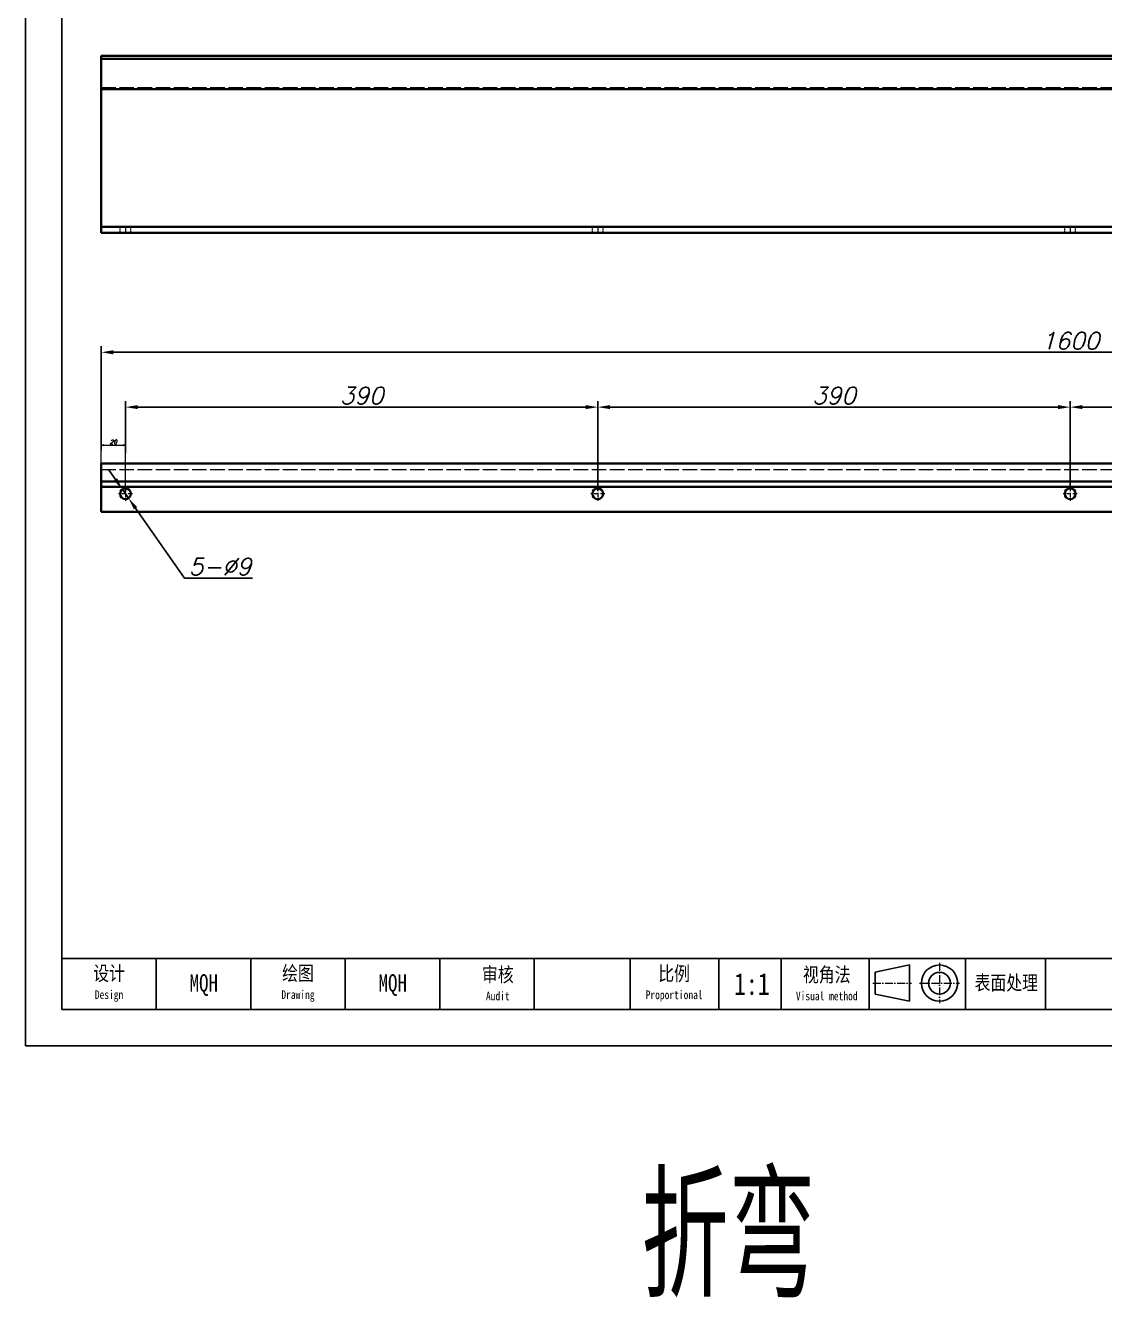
# Model space of a CAD drawing. Header units: millimetres. Extents: x -204818 to -130891, y -1238 to 21140.
# Drawn here: x -204818 to -203927, y 19190 to 20240 of the extents above; entities that cross this region are included whole.
import ezdxf

# ---------------------------------------------------------------- set-up
doc = ezdxf.new("R2010")
doc.units = ezdxf.units.MM
doc.linetypes.add('DASHDOT', pattern=[18.5, 12, -3, 0.5, -3])
doc.linetypes.add('DASHED', pattern=[15, 12, -3])
doc.layers.add('Dim', color=3, linetype='Continuous')
for name, color, linetype, lineweight in [('标注线', 3, 'Continuous', 25), ('细实线', 4, 'Continuous', 25), ('细点划线', 1, 'DASHDOT', 20)]:
    doc.layers.add(name, color=color, linetype=linetype, lineweight=lineweight)
doc.styles.add('DIM_FONT', font='romans.shx', dxfattribs={"oblique": 15})
doc.styles.get("Standard").update_dxf_attribs({"font": 'txt', "bigfont": 'gbcbig.shx'})
doc.styles.add('宋体', font='', dxfattribs={"width": 0.8, "height": 5})
doc.styles.get('宋体').set_extended_font_data('SimSun')
doc.dimstyles.new('KK3.5', dxfattribs={"dimtxt": 3.5, "dimasz": 2, "dimexe": 1, "dimexo": 0, "dimgap": 1, "dimtad": 1, "dimtoh": 1, "dimdec": 1, "dimdsep": 46, "dimtxsty": 'DIM_FONT', "dimblk": 'OPEN30', "dimcen": 0, "dimclrd": 3, "dimclre": 3, "dimclrt": 3, "dimazin": 2, "dimtfac": 1, "dimtdec": 1, "dimtmove": 0, "dimatfit": 3, "dimldrblk": 'OPEN30', "dimfxl": 0, "dimtolj": 1, "dimlwd": 20, "dimlwe": 20, "dimarcsym": 0})
doc.dimstyles.new('幅面 1：4', dxfattribs={"dimscale": 4, "dimtxt": 3.5, "dimasz": 2.5, "dimexe": 1.25, "dimexo": 0.625, "dimtad": 1, "dimtoh": 1, "dimdsep": 46, "dimtxsty": 'DIM_FONT', "dimcen": 2.5, "dimclrd": 256, "dimclre": 256, "dimclrt": 256, "dimazin": 2, "dimtfac": 0.5, "dimtmove": 0, "dimatfit": 3, "dimfxl": 0, "dimlwd": -1, "dimarcsym": 0})

# ---------------------------------------------------------------- blocks, each defined once
blk = doc.blocks.new('BZ-MQH')
for p, q in [((-214275.72, 20874.59), (-214275.72, 20643.59)), ((-214270.22, 20869.09), (-214270.22, 20649.09)), ((-214270.22, 20656.79), (-214107.97, 20656.79)), ((-214255.92, 20649.09), (-214255.92, 20656.79)), ((-214241.62, 20649.09), (-214241.62, 20656.79)), ((-214227.32, 20649.09), (-214227.32, 20656.79)), ((-214213.02, 20649.09), (-214213.02, 20656.79)), ((-214198.72, 20649.09), (-214198.72, 20656.79)), ((-214170.76, 20649.09), (-214170.76, 20656.79)), ((-214161.32, 20649.09), (-214161.32, 20656.79)), ((-214148, 20649.09), (-214148, 20656.79)), ((-214121.3, 20656.79), (-214121.3, 20649.09)), ((-214270.22, 20649.09), (-213954.52, 20649.09)), ((-214275.72, 20643.59), (-213949.02, 20643.59))]:
    blk.add_line(p, q)
at = {"layer": '标注线'}
for p, q in [((-214184.2, 20656.79), (-214184.2, 20649.09)), ((-214137.26, 20656.79), (-214133.41, 20656.79)), ((-214133.41, 20649.09), (-214133.41, 20656.79))]:
    blk.add_line(p, q, dxfattribs=at)
at = {"layer": '细实线', "ltscale": 43.147169}
for p, q in [((-214147.11, 20654.71), (-214141.9, 20655.81)), ((-214147.11, 20654.71), (-214147.11, 20651.41)), ((-214141.9, 20655.81), (-214141.9, 20650.31)), ((-214141.88, 20650.31), (-214147.11, 20651.41))]:
    blk.add_line(p, q, dxfattribs=at)
for radius in [2.75, 1.65]:
    blk.add_circle((-214137.36, 20653.06), radius, dxfattribs=at)
at = {"layer": '细点划线', "ltscale": 0.1}
for p, q in [((-214137.36, 20656.12), (-214137.36, 20650.04)), ((-214147.45, 20653.06), (-214141.62, 20653.06)), ((-214140.4, 20653.06), (-214134.32, 20653.06))]:
    blk.add_line(p, q, dxfattribs=at)
at = {"layer": '标注线', "char_height": 2.2, "attachment_point": 5, "style": '宋体'}
for s, insert, width in [('设计\\P{\\H0.6x;Design}', (-214263.07, 20652.94), 14.3), ('绘图\\P{\\H0.6x;Drawing}', (-214234.47, 20652.94), 14.3), ('审核\\P{\\H0.6x;Audit}', (-214204.22, 20652.94), 14.674), ('比例\\P{\\H0.6x;Proportional}', (-214177.53, 20652.94), 13.5797), ('视角法\\P{\\H0.6x;Visual method}', (-214154.43, 20652.94), 13.7944), ('表面处理', (-214127.25, 20653), 13.7944)]:
    blk.add_mtext(s, dxfattribs=dict(at, insert=insert, width=width))
at = {"layer": '细实线', "insert": (-214165.76, 20652.9), "char_height": 3.3, "width": 13.75, "attachment_point": 5, "style": '宋体'}
blk.add_mtext('1:1', dxfattribs=at)
blk = doc.blocks.new('_Open30')
at = {"color": 0, "linetype": 'ByBlock', "lineweight": -2}
for p, q in [((-1, 0.27), (0, 0)), ((0, 0), (-1, -0.27)), ((0, 0), (-1, 0))]:
    blk.add_line(p, q, dxfattribs=at)
blk = doc.blocks.new('*D132')
at = {"layer": 'Defpoints', "color": 0, "transparency": 16777216}
for p in [(-204734.9, 19893.4), (-204754.9, 19854.7), (-204734.9, 19853.3)]:
    blk.add_point(p, dxfattribs=at)
at = {"layer": '标注线', "color": 3, "lineweight": 20, "transparency": 16777216}
for p, q in [((-204754.9, 19854.7), (-204754.9, 19894.4)), ((-204752.9, 19893.4), (-204736.9, 19893.4)), ((-204734.9, 19853.3), (-204734.9, 19894.4))]:
    blk.add_line(p, q, dxfattribs=at)
at = {"layer": '标注线', "color": 3, "lineweight": 20, "transparency": 16777216, "xscale": 2, "yscale": 2, "zscale": 2, "rotation": 180}
blk.add_blockref('_Open30', (-204754.9, 19893.4), dxfattribs=at)
at = {"layer": '标注线', "color": 3, "lineweight": 20, "transparency": 16777216, "xscale": 2, "yscale": 2, "zscale": 2}
blk.add_blockref('_Open30', (-204734.9, 19893.4), dxfattribs=at)
at = {"layer": '标注线', "color": 3, "transparency": 16777216, "insert": (-204744.9, 19896.1), "char_height": 3.5, "attachment_point": 5, "style": 'DIM_FONT'}
blk.add_mtext('\\A1;20', dxfattribs=at)
blk = doc.blocks.new('*D133')
at = {"layer": 'Defpoints', "color": 0, "transparency": 16777216}
for p in [(-204344.9, 19924.8), (-204734.9, 19884.2), (-204344.9, 19853.3)]:
    blk.add_point(p, dxfattribs=at)
at = {"layer": '标注线', "lineweight": -2, "transparency": 16777216}
for p, q in [((-204734.9, 19886.7), (-204734.9, 19929.8)), ((-204344.9, 19855.8), (-204344.9, 19929.8))]:
    blk.add_line(p, q, dxfattribs=at)
at = {"layer": '标注线', "transparency": 16777216}
blk.add_line((-204724.9, 19924.8), (-204354.9, 19924.8), dxfattribs=at)
for points in [[(-204724.9, 19926.5), (-204724.9, 19923.2), (-204734.9, 19924.8)], [(-204354.9, 19926.5), (-204354.9, 19923.2), (-204344.9, 19924.8)]]:
    blk.add_solid(points, dxfattribs=at)
at = {"layer": '标注线', "transparency": 16777216, "insert": (-204539.9, 19934.3), "char_height": 14, "attachment_point": 5, "style": 'DIM_FONT'}
blk.add_mtext('390', dxfattribs=at)
blk = doc.blocks.new('*D134')
at = {"layer": 'Defpoints', "color": 0, "transparency": 16777216}
for p in [(-203954.9, 19924.8), (-203954.9, 19857), (-204344.9, 19853.3)]:
    blk.add_point(p, dxfattribs=at)
at = {"layer": '标注线', "lineweight": -2, "transparency": 16777216}
for p, q in [((-204344.9, 19855.8), (-204344.9, 19929.8)), ((-203954.9, 19859.5), (-203954.9, 19929.8))]:
    blk.add_line(p, q, dxfattribs=at)
at = {"layer": '标注线', "transparency": 16777216}
blk.add_line((-204334.9, 19924.8), (-203964.9, 19924.8), dxfattribs=at)
for points in [[(-204334.9, 19926.5), (-204334.9, 19923.2), (-204344.9, 19924.8)], [(-203964.9, 19926.5), (-203964.9, 19923.2), (-203954.9, 19924.8)]]:
    blk.add_solid(points, dxfattribs=at)
at = {"layer": '标注线', "transparency": 16777216, "insert": (-204149.9, 19934.3), "char_height": 14, "attachment_point": 5, "style": 'DIM_FONT'}
blk.add_mtext('390', dxfattribs=at)
blk = doc.blocks.new('*D135')
at = {"layer": 'Defpoints', "color": 0, "transparency": 16777216}
for p in [(-203564.9, 19924.8), (-203954.9, 19857), (-203564.9, 19853.3)]:
    blk.add_point(p, dxfattribs=at)
at = {"layer": '标注线', "lineweight": -2, "transparency": 16777216}
for p, q in [((-203954.9, 19859.5), (-203954.9, 19929.8)), ((-203564.9, 19855.8), (-203564.9, 19929.8))]:
    blk.add_line(p, q, dxfattribs=at)
at = {"layer": '标注线', "transparency": 16777216}
blk.add_line((-203944.9, 19924.8), (-203574.9, 19924.8), dxfattribs=at)
for points in [[(-203944.9, 19926.5), (-203944.9, 19923.2), (-203954.9, 19924.8)], [(-203574.9, 19926.5), (-203574.9, 19923.2), (-203564.9, 19924.8)]]:
    blk.add_solid(points, dxfattribs=at)
at = {"layer": '标注线', "transparency": 16777216, "insert": (-203759.9, 19934.3), "char_height": 14, "attachment_point": 5, "style": 'DIM_FONT'}
blk.add_mtext('390', dxfattribs=at)
blk = doc.blocks.new('*D137')
at = {"layer": 'Defpoints', "color": 0, "transparency": 16777216}
for p in [(-204754.9, 19970.1), (-204754.9, 19886.8), (-203154.9, 19854)]:
    blk.add_point(p, dxfattribs=at)
at = {"layer": '标注线', "lineweight": -2, "transparency": 16777216}
for p, q in [((-204754.9, 19889.3), (-204754.9, 19975.1)), ((-203154.9, 19856.5), (-203154.9, 19975.1))]:
    blk.add_line(p, q, dxfattribs=at)
at = {"layer": '标注线', "transparency": 16777216}
blk.add_line((-203164.9, 19970.1), (-204744.9, 19970.1), dxfattribs=at)
for points in [[(-204744.9, 19971.8), (-204744.9, 19968.4), (-204754.9, 19970.1)], [(-203164.9, 19971.8), (-203164.9, 19968.4), (-203154.9, 19970.1)]]:
    blk.add_solid(points, dxfattribs=at)
at = {"layer": '标注线', "transparency": 16777216, "insert": (-203954.9, 19979.6), "char_height": 14, "attachment_point": 5, "style": 'DIM_FONT'}
blk.add_mtext('1600', dxfattribs=at)
blk = doc.blocks.new('*D138')
at = {"layer": 'Defpoints', "color": 0, "transparency": 16777216}
for p in [(-204737.5, 19857), (-204732.4, 19849.7)]:
    blk.add_point(p, dxfattribs=at)
at = {"layer": '标注线', "transparency": 16777216}
for p, q in [((-204743.2, 19865.2), (-204749, 19873.4)), ((-204737.5, 19857), (-204732.4, 19849.7)), ((-204686.3, 19783.7), (-204726.6, 19841.5)), ((-204630, 19783.7), (-204686.3, 19783.7))]:
    blk.add_line(p, q, dxfattribs=at)
for points in [[(-204741.9, 19866.2), (-204744.6, 19864.3), (-204737.5, 19857)], [(-204725.3, 19842.4), (-204728, 19840.5), (-204732.4, 19849.7)]]:
    blk.add_solid(points, dxfattribs=at)
at = {"layer": '标注线', "transparency": 16777216, "insert": (-204656.9, 19793.2), "char_height": 14, "attachment_point": 5, "style": 'DIM_FONT'}
blk.add_mtext('5-∅9', dxfattribs=at)

msp = doc.modelspace()

# ---------------------------------------------------------------- linework, layer by layer
at = {"color": 7, "lineweight": 35}
for p, q in [((-204754.943, 20212.18), (-204754.943, 20214.68)), ((-204754.943, 20214.68), (-203154.943, 20214.68)), ((-204754.943, 20187.36), (-204754.943, 20212.18)), ((-204754.943, 20212.18), (-203154.943, 20212.18)), ((-204754.943, 20073.7), (-204754.943, 20187.36)), ((-204754.943, 20187.36), (-203154.943, 20187.36)), ((-204754.943, 20073.7), (-203154.943, 20073.7)), ((-204754.943, 20068.7), (-204754.943, 20073.7)), ((-204754.943, 20068.7), (-203154.943, 20068.7)), ((-204754.943, 19863.345), (-204754.943, 19878.345)), ((-204754.943, 19878.345), (-203154.943, 19878.345)), ((-204754.943, 19859.015), (-204754.943, 19863.345)), ((-204754.943, 19863.345), (-203154.943, 19863.345)), ((-204754.943, 19838.345), (-204754.943, 19859.015)), ((-204754.943, 19859.015), (-203154.943, 19859.015)), ((-204754.943, 19838.345), (-203154.943, 19838.345))]:
    msp.add_line(p, q, dxfattribs=at)
at = {"color": 2, "linetype": 'DASHED', "lineweight": 13}
for p, q in [((-204754.943, 20188.7), (-203154.943, 20188.7)), ((-204754.943, 19873.345), (-203154.943, 19873.345))]:
    msp.add_line(p, q, dxfattribs=at)
at = {"color": 2, "linetype": 'DASHED', "lineweight": 13, "ltscale": 0.125}
for p, q in [((-204739.443, 20068.7), (-204739.443, 20073.7)), ((-204730.443, 20068.7), (-204730.443, 20073.7)), ((-204349.443, 20068.7), (-204349.443, 20073.7)), ((-204340.443, 20068.7), (-204340.443, 20073.7)), ((-203959.443, 20068.7), (-203959.443, 20073.7)), ((-203950.443, 20068.7), (-203950.443, 20073.7))]:
    msp.add_line(p, q, dxfattribs=at)
at = {"color": 1, "linetype": 'DASHDOT', "lineweight": 13, "ltscale": 0.150015}
for p, q in [((-204734.943, 20074.2), (-204734.943, 20068.199)), ((-204344.943, 20074.2), (-204344.943, 20068.199)), ((-203954.943, 20074.2), (-203954.943, 20068.199))]:
    msp.add_line(p, q, dxfattribs=at)
at = {"color": 1, "linetype": 'DASHDOT', "lineweight": 13, "ltscale": 0.292505}
for p, q in [((-204734.943, 19859.195), (-204734.943, 19847.495)), ((-204344.943, 19859.195), (-204344.943, 19847.495)), ((-203954.943, 19859.195), (-203954.943, 19847.495)), ((-204729.093, 19853.345), (-204740.793, 19853.345)), ((-204339.093, 19853.345), (-204350.793, 19853.345)), ((-203949.093, 19853.345), (-203960.793, 19853.345))]:
    msp.add_line(p, q, dxfattribs=at)
at = {"color": 7, "lineweight": 35}
for centre in [(-204734.943, 19853.345), (-204344.943, 19853.345), (-203954.943, 19853.345)]:
    msp.add_circle(centre, 4.5, dxfattribs=at)

# ---------------------------------------------------------------- block references
at = {"xscale": 5.454545454354957, "yscale": 5.454545454540494, "zscale": 5.454545454563593}
msp.add_blockref('BZ-MQH', (963959.145, -93203.687), dxfattribs=at)

# ---------------------------------------------------------------- texts
at = {"layer": 'Dim', "insert": (-204308.918, 19289.717), "char_height": 100, "attachment_point": 1}
msp.add_mtext_dynamic_manual_height_columns('折弯', width=677.3905, gutter_width=12.5, heights=[0], dxfattribs=at)
at = {"layer": '细实线', "char_height": 14.4, "width": 86.4, "attachment_point": 5, "style": '宋体'}
for insert in [(-204670.276, 19447.729), (-204514.276, 19447.729)]:
    msp.add_mtext('MQH', dxfattribs=dict(at, insert=insert))

# ---------------------------------------------------------------- dimensions: what is measured, and where the dimension line sits
at = {"layer": '标注线', "color": 2}
for base, p1, p2, dimstyle, picture, middle in [((-204754.943, 19970.104), (-203154.943, 19854.047), (-204754.943, 19886.763), '幅面 1：4', '*D137', (-203954.943, 19979.604)), ((-204344.943, 19924.829), (-204734.943, 19884.195), (-204344.943, 19853.345), '幅面 1：4', '*D133', (-204539.943, 19934.329)), ((-203954.943, 19924.829), (-204344.943, 19853.345), (-203954.943, 19856.963), '幅面 1：4', '*D134', (-204149.943, 19934.329)), ((-203564.943, 19924.829), (-203954.943, 19856.963), (-203564.943, 19853.345), '幅面 1：4', '*D135', (-203759.943, 19934.329)), ((-204734.943, 19893.356), (-204754.943, 19854.697), (-204734.943, 19853.345), 'KK3.5', '*D132', (-204744.943, 19896.106))]:
    dim = msp.add_linear_dim(base=base, p1=p1, p2=p2, dimstyle=dimstyle, dxfattribs=at)
    dim.commit()
    dim.dimension.update_dxf_attribs({"geometry": picture, "text_midpoint": middle})
dim = msp.add_diameter_dim_2p(p1=(-204737.52, 19857.035), p2=(-204732.366, 19849.656), text='5-<>', dimstyle='幅面 1：4', dxfattribs=at)
dim.commit()
dim.dimension.update_dxf_attribs({"geometry": '*D138', "text_midpoint": (-204656.895, 19783.719), "dimtype": 163})

doc.saveas('drawing.dxf')
